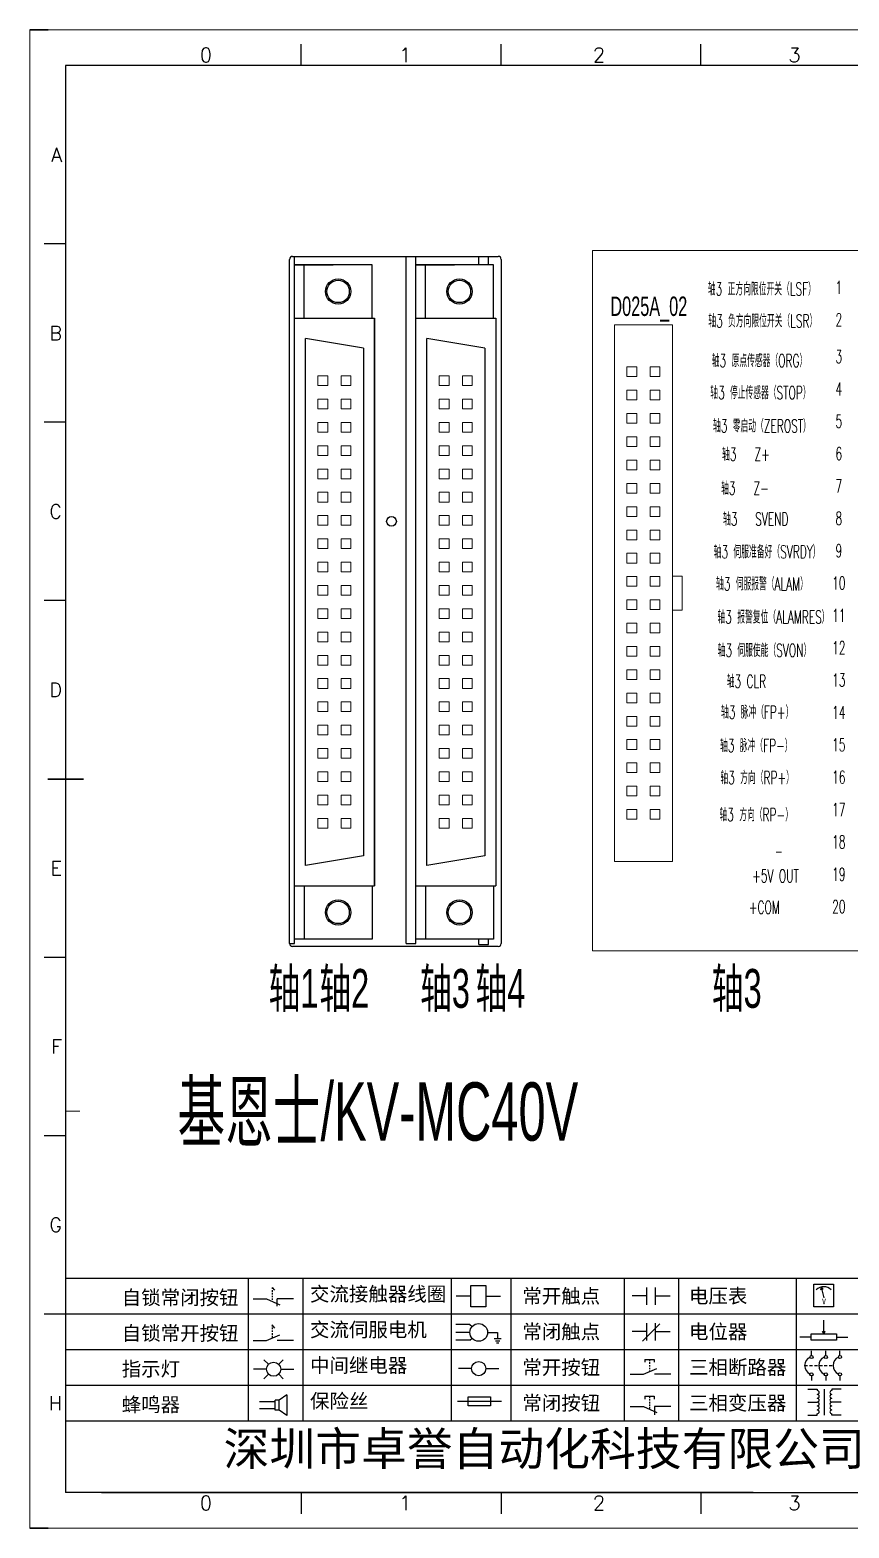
# Model space of a CAD drawing. Header units: millimetres. Extents: x 17734 to 28845, y 9358 to 11073.
# Drawn here: x 23709.2 to 23835.7, y 10083.5 to 10315 of the extents above; entities that cross this region are included whole.
import ezdxf
from ezdxf.enums import TextEntityAlignment as Align

# ---------------------------------------------------------------- set-up
doc = ezdxf.new("R2010")
doc.units = ezdxf.units.MM
doc.layers.add('1', color=3, linetype='Continuous', lineweight=20)
doc.layers.add('Dimension', color=3, linetype='Continuous', lineweight=13)
doc.layers.add('AE_BOR', color=1, linetype='Continuous')
doc.layers.add('Z_OM_GAIKEI', color=7, linetype='Continuous')
doc.styles.get("Standard").update_dxf_attribs({"font": ''})
doc.styles.add('WD', font='romans.shx', dxfattribs={"bigfont": 'gbcbig.shx'})
doc.styles.add('样式 8', font='arial.ttf')
doc.styles.add('汉字', font='')
doc.styles.get('Standard').set_extended_font_data('SimSun')
doc.styles.get('汉字').set_extended_font_data('新宋体')

# ---------------------------------------------------------------- blocks, each defined once
blk = doc.blocks.new('*U8')
at = {"linetype": 'ByBlock'}
for p, q in [((-1909.23, -780.45), (-1909.23, -780.67)), ((-1909.23, -780.45), (-1908.92, -780.84)), ((-1909.23, -780.84), (-1909.23, -781.05)), ((-1911.92, -782.07), (-1910.06, -782.07)), ((-1910.06, -782.07), (-1908.18, -782.88)), ((-1909.23, -781.23), (-1909.23, -781.44)), ((-1909.23, -781.61), (-1909.23, -781.83)), ((-1909.23, -782), (-1909.23, -782.21)), ((-1909.23, -782.38), (-1909.23, -782.43)), ((-1908.52, -783.07), (-1908.52, -782.07)), ((-1906.25, -782.07), (-1908.52, -782.07))]:
    blk.add_line(p, q, dxfattribs=at)
blk = doc.blocks.new('*U11')
at = {"linetype": 'ByBlock'}
for p, q in [((-1908.88, -791.17), (-1909.23, -790.71)), ((-1909.23, -790.71), (-1909.23, -790.92)), ((-1909.23, -791.09), (-1909.23, -791.31)), ((-1909.23, -791.48), (-1909.23, -791.69)), ((-1911.92, -792.89), (-1910.06, -792.89)), ((-1910.06, -792.89), (-1908.18, -792.08)), ((-1909.23, -791.86), (-1909.23, -792.08)), ((-1909.23, -792.25), (-1909.23, -792.47)), ((-1906.25, -792.89), (-1908.52, -792.89))]:
    blk.add_line(p, q, dxfattribs=at)
blk = doc.blocks.new('蜂鸣器')
at = {"linetype": 'ByBlock'}
for p, q in [((-1907.17, -795.53), (-1908.25, -796.26)), ((-1907.17, -795.53), (-1907.17, -798.41)), ((-1908.8, -796.48), (-1911.01, -796.48)), ((-1908.8, -797.46), (-1911.01, -797.46)), ((-1908.25, -796.26), (-1908.8, -796.26)), ((-1908.8, -797.68), (-1908.8, -796.26)), ((-1908.25, -797.68), (-1908.8, -797.68)), ((-1908.25, -797.68), (-1908.25, -796.26)), ((-1907.17, -798.41), (-1908.25, -797.68))]:
    blk.add_line(p, q, dxfattribs=at)
blk = doc.blocks.new('指示灯')
at = {"linetype": 'ByBlock'}
for p, q in [((-1854.25, -776.92), (-1856.06, -776.92)), ((-1854.62, -775.59), (-1853.97, -776.23)), ((-1851.9, -775.59), (-1852.54, -776.23)), ((-1852.26, -776.92), (-1850.45, -776.92)), ((-1854.62, -778.25), (-1853.97, -777.61)), ((-1851.9, -778.25), (-1852.54, -777.61))]:
    blk.add_line(p, q, dxfattribs=at)
blk.add_circle((-1853.26, -776.92), 0.992, dxfattribs=at)
blk = doc.blocks.new('交流接触器线圈')
at = {"linetype": 'ByBlock'}
for p, q in [((-1880.82, -781.77), (-1882.87, -781.77)), ((-1878.72, -781.77), (-1876.67, -781.77))]:
    blk.add_line(p, q, dxfattribs=at)
blk.add_lwpolyline([(-1880.82, -780.28), (-1878.72, -780.28), (-1878.72, -783.26), (-1880.82, -783.26)], close=True, dxfattribs=at)
blk = doc.blocks.new('交流伺服电机')
at = {"linetype": 'ByBlock'}
for p, q in [((-1880.97, -785.75), (-1882.94, -785.75)), ((-1880.97, -786.85), (-1882.94, -786.85)), ((-1880.97, -785.75), (-1880.65, -786.03)), ((-1878.49, -786.85), (-1877.07, -786.85)), ((-1877.07, -786.85), (-1877.07, -787.72)), ((-1880.97, -787.94), (-1882.94, -787.94)), ((-1880.97, -787.94), (-1880.65, -787.67)), ((-1877.54, -787.72), (-1876.59, -787.72)), ((-1877.38, -788.01), (-1876.75, -788.01)), ((-1877.23, -788.29), (-1876.9, -788.29))]:
    blk.add_line(p, q, dxfattribs=at)
blk.add_circle((-1879.73, -786.85), 1.24, dxfattribs=at)
blk = doc.blocks.new('中间继电器')
at = {"linetype": 'ByBlock'}
for p, q in [((-1880.72, -791.92), (-1882.54, -791.92)), ((-1878.74, -791.92), (-1876.92, -791.92))]:
    blk.add_line(p, q, dxfattribs=at)
blk.add_circle((-1879.73, -791.92), 0.992, dxfattribs=at)
blk = doc.blocks.new('保险丝')
at = {"linetype": 'ByBlock'}
blk.add_line((-1882.72, -796.49), (-1876.55, -796.49), dxfattribs=at)
blk.add_lwpolyline([(-1881.2, -795.86), (-1878.06, -795.86), (-1878.06, -797.12), (-1881.2, -797.12)], close=True, dxfattribs=at)
blk = doc.blocks.new('常开按钮')
at = {"linetype": 'ByBlock'}
for p, q in [((-1910.06, -787.73), (-1908.18, -786.93)), ((-1909.9, -785.68), (-1908.56, -785.68)), ((-1909.9, -785.68), (-1909.9, -786.07)), ((-1909.23, -785.68), (-1909.23, -785.89)), ((-1909.23, -786.06), (-1909.23, -786.28)), ((-1909.23, -786.45), (-1909.23, -786.67)), ((-1909.23, -786.84), (-1909.23, -787.05)), ((-1909.23, -787.22), (-1909.23, -787.38)), ((-1908.56, -785.68), (-1908.56, -786.07)), ((-1911.92, -787.73), (-1910.06, -787.73)), ((-1906.25, -787.73), (-1908.52, -787.73))]:
    blk.add_line(p, q, dxfattribs=at)
blk = doc.blocks.new('常开触点')
at = {"linetype": 'ByBlock'}
for p, q in [((-1853.82, -782.99), (-1853.82, -780.56)), ((-1852.6, -782.99), (-1852.6, -780.56)), ((-1853.82, -781.77), (-1855.88, -781.77)), ((-1852.6, -781.77), (-1850.55, -781.77))]:
    blk.add_line(p, q, dxfattribs=at)
blk = doc.blocks.new('常闭触点')
at = {"linetype": 'ByBlock'}
for p, q in [((-1853.82, -786.77), (-1855.88, -786.77)), ((-1852.01, -785.66), (-1854.43, -788.1)), ((-1853.82, -787.99), (-1853.82, -785.56)), ((-1852.6, -787.99), (-1852.6, -785.56)), ((-1852.6, -786.77), (-1850.55, -786.77))]:
    blk.add_line(p, q, dxfattribs=at)
blk = doc.blocks.new('常闭按钮')
at = {"linetype": 'ByBlock'}
for p, q in [((-1854.11, -790.83), (-1852.77, -790.83)), ((-1854.11, -790.83), (-1854.11, -791.22)), ((-1853.44, -790.83), (-1853.44, -791.04)), ((-1853.44, -791.21), (-1853.44, -791.43)), ((-1853.44, -791.6), (-1853.44, -791.82)), ((-1852.77, -790.83), (-1852.77, -791.22)), ((-1856.13, -792.28), (-1854.28, -792.28)), ((-1854.28, -792.28), (-1852.4, -793.09)), ((-1853.44, -791.99), (-1853.44, -792.2)), ((-1853.44, -792.37), (-1853.44, -792.53)), ((-1850.47, -792.28), (-1852.73, -792.28)), ((-1852.73, -792.28), (-1852.73, -793.43))]:
    blk.add_line(p, q, dxfattribs=at)
blk = doc.blocks.new('电压表')
at = {"linetype": 'ByBlock'}
for p, q in [((-1814.84, -780.75), (-1814.91, -781.13)), ((-1814.6, -781.05), (-1814.91, -781.13)), ((-1814.84, -780.75), (-1814.46, -782.26)), ((-1814.84, -780.75), (-1814.6, -781.05))]:
    blk.add_line(p, q, dxfattribs=at)
blk.add_lwpolyline([(-1815.84, -780.34), (-1813.07, -780.34), (-1813.07, -783.49), (-1815.84, -783.49)], close=True, dxfattribs=at)
blk.add_arc((-1814.46, -782.26), 1.56, 46.8313, 133.1687, dxfattribs=at)
at = {"linetype": 'ByBlock', "insert": (-1814.7, -782.39), "char_height": 0.75, "width": 0.6768, "attachment_point": 1}
blk.add_mtext('V', dxfattribs=at)
blk = doc.blocks.new('电位器')
at = {"linetype": 'ByBlock'}
for p, q in [((-1814.45, -787.3), (-1814.45, -785.39)), ((-1814.45, -787.3), (-1814.62, -786.96)), ((-1814.62, -786.96), (-1814.27, -786.96)), ((-1814.45, -787.3), (-1814.27, -786.96)), ((-1816.21, -787.75), (-1817.79, -787.75)), ((-1812.68, -787.75), (-1811.1, -787.75))]:
    blk.add_line(p, q, dxfattribs=at)
blk.add_lwpolyline([(-1816.21, -787.3), (-1812.68, -787.3), (-1812.68, -788.2), (-1816.21, -788.2)], close=True, dxfattribs=at)
blk = doc.blocks.new('三相断路器')
at = {"linetype": 'ByBlock'}
for p, q in [((-1816.17, -790.33), (-1816.17, -789.7)), ((-1814.17, -790.33), (-1814.17, -789.7)), ((-1812.18, -790.33), (-1812.18, -789.7)), ((-1817.14, -791.74), (-1816.72, -791.74)), ((-1816.45, -791.74), (-1816.03, -791.74)), ((-1816.17, -793.19), (-1816.17, -793.83)), ((-1815.76, -791.74), (-1815.34, -791.74)), ((-1815.07, -791.74), (-1814.65, -791.74)), ((-1814.38, -791.74), (-1813.96, -791.74)), ((-1814.17, -793.19), (-1814.17, -793.83)), ((-1813.69, -791.74), (-1813.27, -791.74)), ((-1812.18, -793.19), (-1812.18, -793.83))]:
    blk.add_line(p, q, dxfattribs=at)
for centre in [(-1816.17, -790.55), (-1814.17, -790.55), (-1812.18, -790.55), (-1816.17, -792.98), (-1814.17, -792.98), (-1812.18, -792.98)]:
    blk.add_circle(centre, 0.219, dxfattribs=at)
for centre in [(-1815.81, -791.74), (-1813.82, -791.74), (-1811.83, -791.74)]:
    blk.add_arc(centre, 1.32, 115.5791, 244.4209, dxfattribs=at)
blk = doc.blocks.new('三相变压器')
at = {"linetype": 'ByBlock'}
for p, q in [((-1816.69, -795.03), (-1815.37, -795.03)), ((-1815.37, -795.03), (-1815.37, -795.24)), ((-1814.34, -798.7), (-1814.34, -795.04)), ((-1812, -795.03), (-1813.32, -795.03)), ((-1813.32, -795.03), (-1813.32, -795.24)), ((-1816.69, -796.87), (-1815.37, -796.87)), ((-1812, -796.87), (-1813.32, -796.87)), ((-1816.69, -798.71), (-1815.37, -798.71)), ((-1815.37, -798.71), (-1815.37, -798.5)), ((-1813.32, -798.71), (-1813.32, -798.5)), ((-1812, -798.71), (-1813.32, -798.71))]:
    blk.add_line(p, q, dxfattribs=at)
for centre, start, end in [((-1815.37, -795.51), 270, 90), ((-1815.37, -796.06), 270, 90), ((-1813.32, -795.51), 90, 270), ((-1813.32, -796.06), 90, 270), ((-1815.37, -796.6), 270, 90), ((-1815.37, -797.14), 270, 90), ((-1815.37, -797.68), 270, 90), ((-1815.37, -798.23), 270, 90), ((-1813.32, -796.6), 90, 270), ((-1813.32, -797.14), 90, 270), ((-1813.32, -797.68), 90, 270), ((-1813.32, -798.23), 90, 270)]:
    blk.add_arc(centre, 0.271, start, end, dxfattribs=at)
blk = doc.blocks.new('电控横A4')
for p, q in [((292, -5), (5, -5)), ((5, -5), (5, -205)), ((10.03, -205), (289.53, -205))]:
    blk.add_line(p, q)
at = {"lineweight": 9, "ltscale": 0.1}
for p, q in [((5, -151.57), (7, -151.57)), ((101.34, -205), (130.8, -205))]:
    blk.add_line(p, q, dxfattribs=at)
at = {"linetype": 'ByBlock'}
for p, q in [((292, -175), (5, -175)), ((292, -180), (5, -180)), ((292, -185), (5, -185)), ((292, -190), (5, -190)), ((292, -195), (5, -195))]:
    blk.add_line(p, q, dxfattribs=at)
at = {"color": 0, "lineweight": -2}
for p, q in [((30.58, -175), (30.58, -195)), ((38.26, -175), (38.26, -195)), ((59.05, -175), (59.05, -195)), ((67.4, -175), (67.4, -195)), ((83.26, -175), (83.26, -195)), ((90.91, -175), (90.91, -195)), ((107.4, -175), (107.4, -195))]:
    blk.add_line(p, q, dxfattribs=at)
at = {"color": 0, "ltscale": 2}
blk.add_line((101.34, -205), (5, -205), dxfattribs=at)
at = {"layer": 'AE_BOR', "lineweight": 30}
for p, q in [((2.53, 0), (0, 0)), ((0, -210), (2.53, -210))]:
    blk.add_line(p, q, dxfattribs=at)
at = {"layer": 'AE_BOR', "color": 1, "lineweight": 15}
for p, q in [((0, 0), (297, 0)), ((0, -210), (0, 0)), ((297, -210), (0, -210))]:
    blk.add_line(p, q, dxfattribs=at)
at = {"layer": 'AE_BOR'}
for p, q in [((38.03, -5), (38.03, -2)), ((66.03, -5), (66.03, -2)), ((94.03, -5), (94.03, -2)), ((5, -30), (2, -30)), ((5, -55), (2, -55)), ((5, -80), (2, -80)), ((5, -130), (2, -130)), ((5, -155), (2, -155)), ((5, -180), (2, -180)), ((38.03, -205), (38.03, -208)), ((66.03, -205), (66.03, -208)), ((94.03, -205), (94.03, -208))]:
    blk.add_line(p, q, dxfattribs=at)
at = {"layer": 'AE_BOR', "color": 2, "lineweight": 30}
blk.add_line((2.5, -105), (7.5, -105), dxfattribs=at)
at = {"linetype": 'ByBlock'}
for name, p in [('*U8', (1943.19, 604.18)), ('交流接触器线圈', (1942.62, 604.27)), ('常开触点', (1940.27, 604.3)), ('电压表', (1925.71, 604.52)), ('*U11', (1943.19, 609.18)), ('交流伺服电机', (1942.62, 604.27)), ('常闭触点', (1940.27, 604.3)), ('电位器', (1925.71, 604.52)), ('指示灯', (1887.41, 589.18)), ('中间继电器', (1942.62, 604.27)), ('常开按钮', (1996.06, 599.3)), ('三相断路器', (1925.71, 604.52)), ('三相变压器', (1925.71, 604.52)), ('蜂鸣器', (1943.19, 604.18)), ('保险丝', (1942.62, 604.27)), ('常闭按钮', (1940.27, 599.3))]:
    blk.add_blockref(name, p, dxfattribs=at)
at = {"char_height": 2, "attachment_point": 1, "style": '汉字'}
for s, insert in [('{\\fKaiTi_GB2312|b0|i0|c134|p49;自锁常闭按钮}', (12.86, -176.69)), ('{\\fKaiTi_GB2312|b0|i0|c134|p49;交流接触器线圈}', (39.25, -176.19)), ('{\\fKaiTi_GB2312|b0|i0|c134|p49;常开触点}', (69.01, -176.48)), ('{\\fKaiTi_GB2312|b0|i0|c134|p49;电压表}', (92.37, -176.47)), ('{\\fKaiTi_GB2312|b0|i0|c134|p49;自锁常开按钮}', (12.86, -181.69)), ('{\\fKaiTi_GB2312|b0|i0|c134|p49;交流伺服电机}', (39.25, -181.19)), ('{\\fKaiTi_GB2312|b0|i0|c134|p49;常闭触点}', (69.01, -181.48)), ('{\\fKaiTi_GB2312|b0|i0|c134|p49;电位器}', (92.37, -181.47)), ('{\\fKaiTi_GB2312|b0|i0|c134|p49;指示灯}', (12.86, -186.69)), ('{\\fKaiTi_GB2312|b0|i0|c134|p49;中间继电器}', (39.25, -186.19)), ('{\\fKaiTi_GB2312|b0|i0|c134|p49;常开按钮}', (69.01, -186.48)), ('{\\fKaiTi_GB2312|b0|i0|c134|p49;三相断路器}', (92.37, -186.47)), ('{\\fKaiTi_GB2312|b0|i0|c134|p49;保险丝}', (39.25, -191.19)), ('{\\fKaiTi_GB2312|b0|i0|c134|p49;蜂鸣器}', (12.86, -191.69)), ('{\\fKaiTi_GB2312|b0|i0|c134|p49;常闭按钮}', (69.01, -191.48)), ('{\\fKaiTi_GB2312|b0|i0|c134|p49;三相变压器}', (92.37, -191.47))]:
    blk.add_mtext(s, dxfattribs=dict(at, insert=insert))
at = {"color": 0, "lineweight": -2, "insert": (27.14, -196.53), "char_height": 4.7064, "width": 96.1138, "attachment_point": 1}
blk.add_mtext('深圳市卓誉自动化科技有限公司', dxfattribs=at)
at = {"layer": 'AE_BOR', "style": 'WD'}
for s, p in [('0', (24.67, -4.5)), ('1', (52.6, -4.5)), ('2', (79.75, -4.5)), ('3', (107.15, -4.5)), ('0', (24.67, -207.5)), ('1', (52.6, -207.5)), ('2', (79.75, -207.5)), ('3', (107.15, -207.5))]:
    blk.add_text(s, height=2, dxfattribs=at).set_placement(p, align=Align.CENTER)
for s, p in [('A', (4.5, -17.5)), ('B', (4.5, -42.5)), ('C', (4.5, -67.5)), ('D', (4.5, -92.5)), ('E', (4.5, -117.5)), ('F', (4.5, -142.5)), ('G', (4.5, -167.5)), ('H', (4.5, -192.5))]:
    blk.add_text(s, height=2, dxfattribs=at).set_placement(p, align=Align.MIDDLE_RIGHT)

msp = doc.modelspace()

# ---------------------------------------------------------------- linework, layer by layer
at = {"lineweight": 0}
for points in [[(23799.461, 10186.494), (23799.461, 10269.444), (23808.461, 10269.444), (23808.461, 10186.494)], [(23753.664, 10261.548), (23755.164, 10261.548), (23755.164, 10260.048), (23753.664, 10260.048)], [(23757.264, 10261.548), (23758.764, 10261.548), (23758.764, 10260.048), (23757.264, 10260.048)], [(23772.414, 10261.548), (23773.914, 10261.548), (23773.914, 10260.048), (23772.414, 10260.048)], [(23776.014, 10261.548), (23777.514, 10261.548), (23777.514, 10260.048), (23776.014, 10260.048)], [(23802.911, 10261.419), (23801.411, 10261.419), (23801.411, 10262.919), (23802.911, 10262.919)], [(23806.511, 10261.419), (23805.011, 10261.419), (23805.011, 10262.919), (23806.511, 10262.919)], [(23802.911, 10257.819), (23801.411, 10257.819), (23801.411, 10259.319), (23802.911, 10259.319)], [(23806.511, 10257.819), (23805.011, 10257.819), (23805.011, 10259.319), (23806.511, 10259.319)], [(23753.664, 10257.948), (23755.164, 10257.948), (23755.164, 10256.448), (23753.664, 10256.448)], [(23757.264, 10257.948), (23758.764, 10257.948), (23758.764, 10256.448), (23757.264, 10256.448)], [(23772.414, 10257.948), (23773.914, 10257.948), (23773.914, 10256.448), (23772.414, 10256.448)], [(23776.014, 10257.948), (23777.514, 10257.948), (23777.514, 10256.448), (23776.014, 10256.448)], [(23753.664, 10254.348), (23755.164, 10254.348), (23755.164, 10252.848), (23753.664, 10252.848)], [(23757.264, 10254.348), (23758.764, 10254.348), (23758.764, 10252.848), (23757.264, 10252.848)], [(23772.414, 10254.348), (23773.914, 10254.348), (23773.914, 10252.848), (23772.414, 10252.848)], [(23776.014, 10254.348), (23777.514, 10254.348), (23777.514, 10252.848), (23776.014, 10252.848)], [(23802.911, 10254.219), (23801.411, 10254.219), (23801.411, 10255.719), (23802.911, 10255.719)], [(23806.511, 10254.219), (23805.011, 10254.219), (23805.011, 10255.719), (23806.511, 10255.719)], [(23802.911, 10250.619), (23801.411, 10250.619), (23801.411, 10252.119), (23802.911, 10252.119)], [(23806.511, 10250.619), (23805.011, 10250.619), (23805.011, 10252.119), (23806.511, 10252.119)], [(23753.664, 10250.748), (23755.164, 10250.748), (23755.164, 10249.248), (23753.664, 10249.248)], [(23757.264, 10250.748), (23758.764, 10250.748), (23758.764, 10249.248), (23757.264, 10249.248)], [(23772.414, 10250.748), (23773.914, 10250.748), (23773.914, 10249.248), (23772.414, 10249.248)], [(23776.014, 10250.748), (23777.514, 10250.748), (23777.514, 10249.248), (23776.014, 10249.248)], [(23802.911, 10247.019), (23801.411, 10247.019), (23801.411, 10248.519), (23802.911, 10248.519)], [(23806.511, 10247.019), (23805.011, 10247.019), (23805.011, 10248.519), (23806.511, 10248.519)], [(23753.664, 10247.148), (23755.164, 10247.148), (23755.164, 10245.648), (23753.664, 10245.648)], [(23757.264, 10247.148), (23758.764, 10247.148), (23758.764, 10245.648), (23757.264, 10245.648)], [(23772.414, 10247.148), (23773.914, 10247.148), (23773.914, 10245.648), (23772.414, 10245.648)], [(23776.014, 10247.148), (23777.514, 10247.148), (23777.514, 10245.648), (23776.014, 10245.648)], [(23753.664, 10243.548), (23755.164, 10243.548), (23755.164, 10242.048), (23753.664, 10242.048)], [(23757.264, 10243.548), (23758.764, 10243.548), (23758.764, 10242.048), (23757.264, 10242.048)], [(23772.414, 10243.548), (23773.914, 10243.548), (23773.914, 10242.048), (23772.414, 10242.048)], [(23776.014, 10243.548), (23777.514, 10243.548), (23777.514, 10242.048), (23776.014, 10242.048)], [(23802.911, 10243.419), (23801.411, 10243.419), (23801.411, 10244.919), (23802.911, 10244.919)], [(23806.511, 10243.419), (23805.011, 10243.419), (23805.011, 10244.919), (23806.511, 10244.919)], [(23802.911, 10239.819), (23801.411, 10239.819), (23801.411, 10241.319), (23802.911, 10241.319)], [(23806.511, 10239.819), (23805.011, 10239.819), (23805.011, 10241.319), (23806.511, 10241.319)], [(23753.664, 10239.948), (23755.164, 10239.948), (23755.164, 10238.448), (23753.664, 10238.448)], [(23757.264, 10239.948), (23758.764, 10239.948), (23758.764, 10238.448), (23757.264, 10238.448)], [(23772.414, 10239.948), (23773.914, 10239.948), (23773.914, 10238.448), (23772.414, 10238.448)], [(23776.014, 10239.948), (23777.514, 10239.948), (23777.514, 10238.448), (23776.014, 10238.448)], [(23753.664, 10236.348), (23755.164, 10236.348), (23755.164, 10234.848), (23753.664, 10234.848)], [(23757.264, 10236.348), (23758.764, 10236.348), (23758.764, 10234.848), (23757.264, 10234.848)], [(23772.414, 10236.348), (23773.914, 10236.348), (23773.914, 10234.848), (23772.414, 10234.848)], [(23776.014, 10236.348), (23777.514, 10236.348), (23777.514, 10234.848), (23776.014, 10234.848)], [(23802.911, 10236.219), (23801.411, 10236.219), (23801.411, 10237.719), (23802.911, 10237.719)], [(23806.511, 10236.219), (23805.011, 10236.219), (23805.011, 10237.719), (23806.511, 10237.719)], [(23802.911, 10232.619), (23801.411, 10232.619), (23801.411, 10234.119), (23802.911, 10234.119)], [(23806.511, 10232.619), (23805.011, 10232.619), (23805.011, 10234.119), (23806.511, 10234.119)], [(23753.664, 10232.748), (23755.164, 10232.748), (23755.164, 10231.248), (23753.664, 10231.248)], [(23757.264, 10232.748), (23758.764, 10232.748), (23758.764, 10231.248), (23757.264, 10231.248)], [(23772.414, 10232.748), (23773.914, 10232.748), (23773.914, 10231.248), (23772.414, 10231.248)], [(23776.014, 10232.748), (23777.514, 10232.748), (23777.514, 10231.248), (23776.014, 10231.248)], [(23753.664, 10229.148), (23755.164, 10229.148), (23755.164, 10227.648), (23753.664, 10227.648)], [(23757.264, 10229.148), (23758.764, 10229.148), (23758.764, 10227.648), (23757.264, 10227.648)], [(23772.414, 10229.148), (23773.914, 10229.148), (23773.914, 10227.648), (23772.414, 10227.648)], [(23776.014, 10229.148), (23777.514, 10229.148), (23777.514, 10227.648), (23776.014, 10227.648)], [(23802.911, 10229.019), (23801.411, 10229.019), (23801.411, 10230.519), (23802.911, 10230.519)], [(23806.511, 10229.019), (23805.011, 10229.019), (23805.011, 10230.519), (23806.511, 10230.519)], [(23809.961, 10225.344), (23808.461, 10225.344), (23808.461, 10230.594), (23809.961, 10230.594)], [(23802.911, 10225.419), (23801.411, 10225.419), (23801.411, 10226.919), (23802.911, 10226.919)], [(23806.511, 10225.419), (23805.011, 10225.419), (23805.011, 10226.919), (23806.511, 10226.919)], [(23753.664, 10225.548), (23755.164, 10225.548), (23755.164, 10224.048), (23753.664, 10224.048)], [(23757.264, 10225.548), (23758.764, 10225.548), (23758.764, 10224.048), (23757.264, 10224.048)], [(23772.414, 10225.548), (23773.914, 10225.548), (23773.914, 10224.048), (23772.414, 10224.048)], [(23776.014, 10225.548), (23777.514, 10225.548), (23777.514, 10224.048), (23776.014, 10224.048)], [(23753.664, 10221.948), (23755.164, 10221.948), (23755.164, 10220.448), (23753.664, 10220.448)], [(23757.264, 10221.948), (23758.764, 10221.948), (23758.764, 10220.448), (23757.264, 10220.448)], [(23772.414, 10221.948), (23773.914, 10221.948), (23773.914, 10220.448), (23772.414, 10220.448)], [(23776.014, 10221.948), (23777.514, 10221.948), (23777.514, 10220.448), (23776.014, 10220.448)], [(23802.911, 10221.819), (23801.411, 10221.819), (23801.411, 10223.319), (23802.911, 10223.319)], [(23806.511, 10221.819), (23805.011, 10221.819), (23805.011, 10223.319), (23806.511, 10223.319)], [(23802.911, 10218.219), (23801.411, 10218.219), (23801.411, 10219.719), (23802.911, 10219.719)], [(23806.511, 10218.219), (23805.011, 10218.219), (23805.011, 10219.719), (23806.511, 10219.719)], [(23753.664, 10218.348), (23755.164, 10218.348), (23755.164, 10216.848), (23753.664, 10216.848)], [(23757.264, 10218.348), (23758.764, 10218.348), (23758.764, 10216.848), (23757.264, 10216.848)], [(23772.414, 10218.348), (23773.914, 10218.348), (23773.914, 10216.848), (23772.414, 10216.848)], [(23776.014, 10218.348), (23777.514, 10218.348), (23777.514, 10216.848), (23776.014, 10216.848)], [(23802.911, 10214.619), (23801.411, 10214.619), (23801.411, 10216.119), (23802.911, 10216.119)], [(23806.511, 10214.619), (23805.011, 10214.619), (23805.011, 10216.119), (23806.511, 10216.119)], [(23753.664, 10214.748), (23755.164, 10214.748), (23755.164, 10213.248), (23753.664, 10213.248)], [(23757.264, 10214.748), (23758.764, 10214.748), (23758.764, 10213.248), (23757.264, 10213.248)], [(23772.414, 10214.748), (23773.914, 10214.748), (23773.914, 10213.248), (23772.414, 10213.248)], [(23776.014, 10214.748), (23777.514, 10214.748), (23777.514, 10213.248), (23776.014, 10213.248)], [(23753.664, 10211.148), (23755.164, 10211.148), (23755.164, 10209.648), (23753.664, 10209.648)], [(23757.264, 10211.148), (23758.764, 10211.148), (23758.764, 10209.648), (23757.264, 10209.648)], [(23772.414, 10211.148), (23773.914, 10211.148), (23773.914, 10209.648), (23772.414, 10209.648)], [(23776.014, 10211.148), (23777.514, 10211.148), (23777.514, 10209.648), (23776.014, 10209.648)], [(23802.911, 10211.019), (23801.411, 10211.019), (23801.411, 10212.519), (23802.911, 10212.519)], [(23806.511, 10211.019), (23805.011, 10211.019), (23805.011, 10212.519), (23806.511, 10212.519)], [(23802.911, 10207.419), (23801.411, 10207.419), (23801.411, 10208.919), (23802.911, 10208.919)], [(23806.511, 10207.419), (23805.011, 10207.419), (23805.011, 10208.919), (23806.511, 10208.919)], [(23753.664, 10207.548), (23755.164, 10207.548), (23755.164, 10206.048), (23753.664, 10206.048)], [(23757.264, 10207.548), (23758.764, 10207.548), (23758.764, 10206.048), (23757.264, 10206.048)], [(23772.414, 10207.548), (23773.914, 10207.548), (23773.914, 10206.048), (23772.414, 10206.048)], [(23776.014, 10207.548), (23777.514, 10207.548), (23777.514, 10206.048), (23776.014, 10206.048)], [(23753.664, 10203.948), (23755.164, 10203.948), (23755.164, 10202.448), (23753.664, 10202.448)], [(23757.264, 10203.948), (23758.764, 10203.948), (23758.764, 10202.448), (23757.264, 10202.448)], [(23772.414, 10203.948), (23773.914, 10203.948), (23773.914, 10202.448), (23772.414, 10202.448)], [(23776.014, 10203.948), (23777.514, 10203.948), (23777.514, 10202.448), (23776.014, 10202.448)], [(23802.911, 10203.819), (23801.411, 10203.819), (23801.411, 10205.319), (23802.911, 10205.319)], [(23806.511, 10203.819), (23805.011, 10203.819), (23805.011, 10205.319), (23806.511, 10205.319)], [(23802.911, 10200.219), (23801.411, 10200.219), (23801.411, 10201.719), (23802.911, 10201.719)], [(23806.511, 10200.219), (23805.011, 10200.219), (23805.011, 10201.719), (23806.511, 10201.719)], [(23753.664, 10200.348), (23755.164, 10200.348), (23755.164, 10198.848), (23753.664, 10198.848)], [(23757.264, 10200.348), (23758.764, 10200.348), (23758.764, 10198.848), (23757.264, 10198.848)], [(23772.414, 10200.348), (23773.914, 10200.348), (23773.914, 10198.848), (23772.414, 10198.848)], [(23776.014, 10200.348), (23777.514, 10200.348), (23777.514, 10198.848), (23776.014, 10198.848)], [(23753.664, 10196.748), (23755.164, 10196.748), (23755.164, 10195.248), (23753.664, 10195.248)], [(23757.264, 10196.748), (23758.764, 10196.748), (23758.764, 10195.248), (23757.264, 10195.248)], [(23772.414, 10196.748), (23773.914, 10196.748), (23773.914, 10195.248), (23772.414, 10195.248)], [(23776.014, 10196.748), (23777.514, 10196.748), (23777.514, 10195.248), (23776.014, 10195.248)], [(23802.911, 10196.619), (23801.411, 10196.619), (23801.411, 10198.119), (23802.911, 10198.119)], [(23806.511, 10196.619), (23805.011, 10196.619), (23805.011, 10198.119), (23806.511, 10198.119)], [(23802.911, 10193.019), (23801.411, 10193.019), (23801.411, 10194.519), (23802.911, 10194.519)], [(23806.511, 10193.019), (23805.011, 10193.019), (23805.011, 10194.519), (23806.511, 10194.519)], [(23753.664, 10193.148), (23755.164, 10193.148), (23755.164, 10191.648), (23753.664, 10191.648)], [(23757.264, 10193.148), (23758.764, 10193.148), (23758.764, 10191.648), (23757.264, 10191.648)], [(23772.414, 10193.148), (23773.914, 10193.148), (23773.914, 10191.648), (23772.414, 10191.648)], [(23776.014, 10193.148), (23777.514, 10193.148), (23777.514, 10191.648), (23776.014, 10191.648)]]:
    msp.add_lwpolyline(points, close=True, dxfattribs=at)
at = {"layer": '1', "color": 0, "linetype": 'Continuous', "lineweight": 13}
msp.add_lwpolyline([(23844.921, 10280.937), (23796.072, 10280.937), (23796.072, 10172.701), (23844.921, 10172.701)], close=True, dxfattribs=at)
at = {"layer": 'Z_OM_GAIKEI'}
for p, q in [((23749.727, 10280), (23781.527, 10280)), ((23750.027, 10173.8), (23750.027, 10280)), ((23767.277, 10173.8), (23767.277, 10280)), ((23768.777, 10173.8), (23768.777, 10280)), ((23778.527, 10278.708), (23778.527, 10280)), ((23780.027, 10278.708), (23780.027, 10280)), ((23749.277, 10173.8), (23749.277, 10279.55)), ((23750.027, 10174.488), (23750.027, 10278.708)), ((23762.026, 10278.708), (23750.027, 10278.708)), ((23750.027, 10278.708), (23756.027, 10278.708)), ((23751.526, 10270.458), (23751.526, 10278.708)), ((23762.026, 10270.458), (23762.026, 10278.708)), ((23768.777, 10278.708), (23774.777, 10278.708)), ((23768.777, 10174.488), (23768.777, 10278.708)), ((23780.776, 10278.708), (23768.777, 10278.708)), ((23770.276, 10270.458), (23770.276, 10278.708)), ((23780.776, 10270.458), (23780.776, 10278.708)), ((23781.977, 10279.55), (23781.977, 10173.8)), ((23750.027, 10270.458), (23762.402, 10270.458)), ((23750.027, 10270.458), (23762.402, 10270.458)), ((23762.402, 10182.738), (23762.402, 10270.458)), ((23762.402, 10270.458), (23762.402, 10182.738)), ((23768.777, 10270.458), (23781.152, 10270.458)), ((23768.777, 10270.458), (23781.152, 10270.458)), ((23781.152, 10270.458), (23781.152, 10182.738)), ((23751.714, 10185.858), (23751.714, 10267.339)), ((23760.714, 10265.839), (23751.714, 10267.339)), ((23760.714, 10265.839), (23760.714, 10187.358)), ((23770.464, 10185.858), (23770.464, 10267.339)), ((23779.464, 10265.839), (23770.464, 10267.339)), ((23779.464, 10265.839), (23779.464, 10187.358)), ((23760.714, 10187.358), (23751.714, 10185.858)), ((23779.464, 10187.358), (23770.464, 10185.858)), ((23750.027, 10182.738), (23762.402, 10182.738)), ((23751.526, 10182.738), (23751.526, 10174.488)), ((23762.026, 10182.738), (23762.026, 10174.488)), ((23768.777, 10182.738), (23781.152, 10182.738)), ((23770.276, 10182.738), (23770.276, 10174.488)), ((23780.776, 10182.738), (23780.776, 10174.488)), ((23749.277, 10173.8), (23750.027, 10173.8)), ((23781.527, 10173.35), (23749.727, 10173.35)), ((23762.026, 10174.488), (23750.027, 10174.488)), ((23767.277, 10173.8), (23768.777, 10173.8)), ((23780.776, 10174.488), (23768.777, 10174.488)), ((23778.527, 10173.65), (23778.527, 10174.488)), ((23778.527, 10173.65), (23780.027, 10173.65)), ((23780.027, 10173.65), (23780.027, 10174.488))]:
    msp.add_line(p, q, dxfattribs=at)
for centre, radius in [((23756.776, 10274.583), 1.95), ((23756.776, 10274.583), 1.725), ((23775.526, 10274.583), 1.95), ((23775.526, 10274.583), 1.725), ((23765.027, 10239.051), 0.75), ((23756.776, 10178.613), 1.95), ((23756.776, 10178.613), 1.725), ((23775.526, 10178.613), 1.95), ((23775.526, 10178.613), 1.725)]:
    msp.add_circle(centre, radius, dxfattribs=at)
for centre, start, end in [((23749.727, 10279.55), 90, 180.00001), ((23781.527, 10279.55), 0, 90), ((23749.727, 10173.8), 180.00001, 270), ((23781.527, 10173.8), 270, 0)]:
    msp.add_arc(centre, 0.45, start, end, dxfattribs=at)

# ---------------------------------------------------------------- block references
at = {"xscale": 1.1025, "yscale": 1.1025, "zscale": 1.1025}
msp.add_blockref('电控横A4', (23709.158, 10315.001), dxfattribs=at)

# ---------------------------------------------------------------- texts
at = {"lineweight": 0, "style": 'WD', "width": 0.6}
for s, p in [('轴3 正方向限位开关（LSF）', (23822.256, 10275.075)), ('1', (23834.164, 10275.205)), ('轴3 负方向限位开关（LSR）', (23822.394, 10270.141)), ('2', (23834.164, 10270.205)), ('轴3 原点传感器（ORG）', (23821.897, 10263.995)), ('3', (23834.164, 10264.52)), ('轴3 停止传感器（STOP）', (23822.035, 10259.039)), ('4', (23834.164, 10259.52)), ('轴3 零启动（ZEROST）', (23822.256, 10253.91)), ('5', (23834.164, 10254.52)), ('轴3   Z+', (23819.78, 10249.516)), ('6', (23834.164, 10249.52)), ('轴3   Z-', (23819.642, 10244.275)), ('7', (23834.164, 10244.52)), ('轴3   SVEND', (23821.315, 10239.506)), ('8', (23834.164, 10239.52)), ('轴3 伺服准备好（SVRDY）', (23823.062, 10234.453)), ('9', (23834.164, 10234.52)), ('轴3 伺服报警（ALAM）', (23822.265, 10229.497)), ('10', (23834.164, 10229.52)), ('轴3 报警复位（ALAMRES）', (23824.048, 10224.368)), ('11', (23834.164, 10224.52)), ('轴3 伺服使能（SVON）', (23822.659, 10219.225)), ('12', (23834.164, 10219.52)), ('轴3 CLR', (23819.892, 10214.434)), ('13', (23834.164, 10214.52)), ('轴3 脉冲（FP+）', (23821.53, 10209.665)), ('14', (23834.164, 10209.52)), ('轴3 脉冲（FP-）', (23821.392, 10204.5)), ('15', (23834.164, 10204.52)), ('轴3 方向（RP+）', (23821.53, 10199.544)), ('16', (23834.164, 10199.52)), ('轴3 方向（RP-）', (23821.392, 10193.817)), ('17', (23834.164, 10194.52)), ('18', (23834.164, 10189.52)), ('_', (23824.895, 10189.048)), ('+5V OUT ', (23824.757, 10184.257)), ('19', (23834.164, 10184.52)), ('+COM', (23822.64, 10179.409)), ('20', (23834.164, 10179.52))]:
    msp.add_text(s, height=2, dxfattribs=at).set_placement(p, align=Align.MIDDLE)
at = {"layer": 'Dimension', "lineweight": 0, "style": '样式 8', "width": 0.6}
for s, height, p in [('D025A_02', 3, (23798.845, 10270.802)), ('轴1', 6, (23746.027, 10163.877)), ('轴2', 6, (23753.871, 10163.877)), ('轴3', 6, (23769.438, 10163.877)), ('轴4', 6, (23777.996, 10163.877)), ('轴3', 6, (23814.518, 10163.877)), ('基恩士/KV-MC40V ', 9, (23731.959, 10143.352))]:
    msp.add_text(s, height=height, dxfattribs=at).set_placement(p)

doc.saveas('drawing.dxf')
